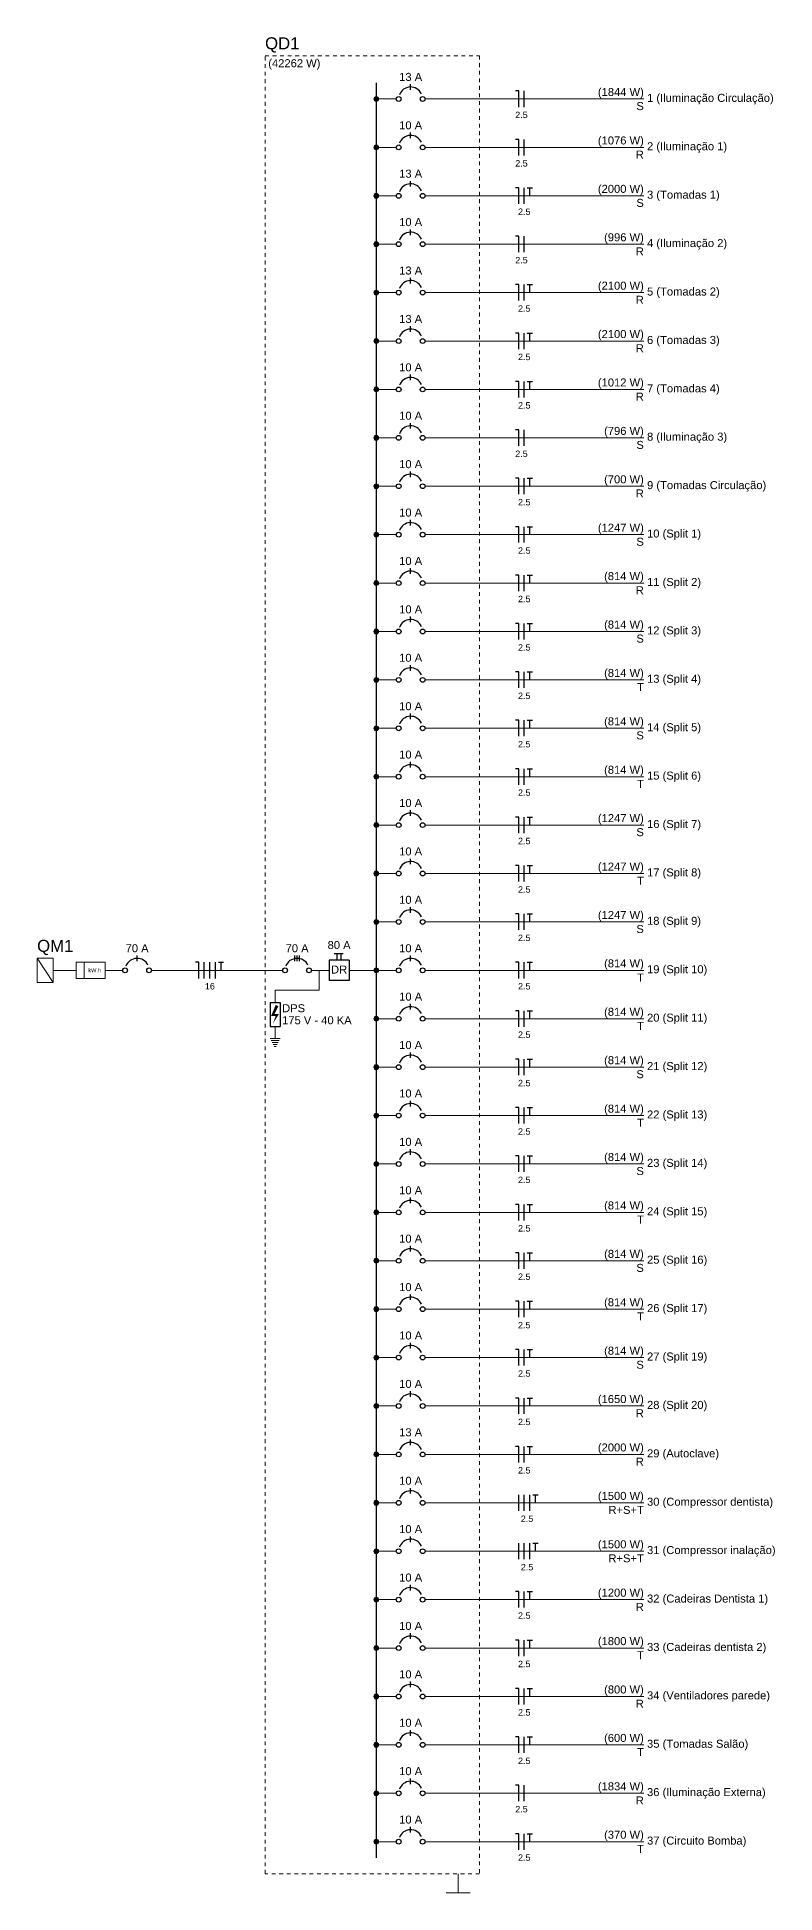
# Model space of a CAD drawing. Header units: millimetres. Extents: x -130 to 1399, y -90 to 1288.
# Drawn here: x 1306.9 to 1326.43, y 1239.24 to 1288.36 of the extents above; entities that cross this region are included whole.
import ezdxf

# ---------------------------------------------------------------- set-up
doc = ezdxf.new("R2010")
doc.units = ezdxf.units.MM
doc.header["$LTSCALE"] = 0.01
doc.linetypes.add('DOT2', pattern=[3.175, 0, -3.175])
for name, color, linetype, lineweight in [('DI-Barramento', 6, 'Continuous', 30), ('DI-Disjuntor', 1, 'Continuous', 30), ('DI-Fios', 3, 'Continuous', 30), ('DI-Linhas do diagrama', 9, 'Continuous', 20), ('DI-Pontilhado', 7, 'Continuous', 20), ('DI-Textos do diagrama', 7, 'Continuous', 20), ('DI-Título do diagrama', 3, 'Continuous', 30)]:
    doc.layers.add(name, color=color, linetype=linetype, lineweight=lineweight)
doc.styles.add('ARIAL', font='arial.ttf')

msp = doc.modelspace()

# ---------------------------------------------------------------- hatches: boundary and pattern name
at = {"layer": 'DI-Textos do diagrama', "linetype": 'Continuous'}
msp.add_hatch(color=256, dxfattribs=at).paths.add_polyline_path([(1313.213, 1262.745), (1313.287, 1262.713), (1313.181, 1262.504), (1313.298, 1262.504), (1313.139, 1262.249), (1313.213, 1262.453), (1313.091, 1262.453), (1313.213, 1262.745)])

# ---------------------------------------------------------------- linework, layer by layer
at = {"layer": 'DI-Barramento', "linetype": 'Continuous'}
msp.add_line((1315.876, 1287.151), (1315.876, 1240.173), dxfattribs=at)
at = {"layer": 'DI-Disjuntor', "linetype": 'Continuous'}
for p, q in [((1316.787, 1286.971), (1316.787, 1287.119)), ((1316.787, 1285.689), (1316.787, 1285.838)), ((1316.787, 1284.408), (1316.787, 1284.556)), ((1316.787, 1283.126), (1316.787, 1283.275)), ((1316.787, 1281.845), (1316.787, 1281.993)), ((1316.787, 1280.564), (1316.787, 1280.712)), ((1316.787, 1279.282), (1316.787, 1279.431)), ((1316.787, 1278.001), (1316.787, 1278.149)), ((1316.787, 1276.72), (1316.787, 1276.868)), ((1316.787, 1275.438), (1316.787, 1275.586)), ((1316.787, 1274.157), (1316.787, 1274.305)), ((1316.787, 1272.875), (1316.787, 1273.024)), ((1316.787, 1271.594), (1316.787, 1271.742)), ((1316.787, 1270.313), (1316.787, 1270.461)), ((1316.787, 1269.031), (1316.787, 1269.179)), ((1316.787, 1267.75), (1316.787, 1267.898)), ((1316.787, 1266.468), (1316.787, 1266.617)), ((1316.787, 1265.187), (1316.787, 1265.335)), ((1309.544, 1263.906), (1309.544, 1264.054)), ((1313.716, 1263.906), (1313.716, 1264.054)), ((1313.78, 1263.906), (1313.78, 1264.054)), ((1313.843, 1263.906), (1313.843, 1264.054)), ((1314.759, 1264.112), (1314.998, 1264.112)), ((1314.839, 1263.927), (1314.839, 1264.112)), ((1314.945, 1263.927), (1314.945, 1264.112)), ((1316.787, 1263.906), (1316.787, 1264.054)), ((1314.627, 1263.927), (1314.627, 1263.397)), ((1315.156, 1263.927), (1314.627, 1263.927)), ((1315.156, 1263.927), (1315.156, 1263.397)), ((1315.156, 1263.397), (1314.627, 1263.397)), ((1313.065, 1262.815), (1313.33, 1262.815)), ((1313.065, 1262.815), (1313.065, 1262.179)), ((1313.33, 1262.815), (1313.33, 1262.179)), ((1316.787, 1262.624), (1316.787, 1262.772)), ((1313.065, 1262.179), (1313.33, 1262.179)), ((1316.787, 1261.343), (1316.787, 1261.491)), ((1316.787, 1260.061), (1316.787, 1260.21)), ((1316.787, 1258.78), (1316.787, 1258.928)), ((1316.787, 1257.499), (1316.787, 1257.647)), ((1316.787, 1256.217), (1316.787, 1256.366)), ((1316.787, 1254.936), (1316.787, 1255.084)), ((1316.787, 1253.655), (1316.787, 1253.803)), ((1316.787, 1252.373), (1316.787, 1252.521)), ((1316.787, 1251.092), (1316.787, 1251.24)), ((1316.787, 1249.81), (1316.787, 1249.959)), ((1316.787, 1248.529), (1316.787, 1248.677)), ((1316.787, 1247.248), (1316.787, 1247.396)), ((1316.787, 1245.966), (1316.787, 1246.114)), ((1316.787, 1244.685), (1316.787, 1244.833)), ((1316.787, 1243.403), (1316.787, 1243.552)), ((1316.787, 1242.122), (1316.787, 1242.27)), ((1316.787, 1240.841), (1316.787, 1240.989))]:
    msp.add_line(p, q, dxfattribs=at)
for centre in [(1316.47, 1286.727), (1317.105, 1286.727), (1316.47, 1285.446), (1317.105, 1285.446), (1316.47, 1284.164), (1317.105, 1284.164), (1316.47, 1282.883), (1317.105, 1282.883), (1316.47, 1281.602), (1317.105, 1281.602), (1316.47, 1280.32), (1317.105, 1280.32), (1316.47, 1279.039), (1317.105, 1279.039), (1316.47, 1277.757), (1317.105, 1277.757), (1316.47, 1276.476), (1317.105, 1276.476), (1316.47, 1275.195), (1317.105, 1275.195), (1316.47, 1273.913), (1317.105, 1273.913), (1316.47, 1272.632), (1317.105, 1272.632), (1316.47, 1271.35), (1317.105, 1271.35), (1316.47, 1270.069), (1317.105, 1270.069), (1316.47, 1268.788), (1317.105, 1268.788), (1316.47, 1267.506), (1317.105, 1267.506), (1316.47, 1266.225), (1317.105, 1266.225), (1316.47, 1264.943), (1317.105, 1264.943), (1309.226, 1263.662), (1309.861, 1263.662), (1313.462, 1263.662), (1314.097, 1263.662), (1316.47, 1263.662), (1317.105, 1263.662), (1316.47, 1262.381), (1317.105, 1262.381), (1316.47, 1261.099), (1317.105, 1261.099), (1316.47, 1259.818), (1317.105, 1259.818), (1316.47, 1258.536), (1317.105, 1258.536), (1316.47, 1257.255), (1317.105, 1257.255), (1316.47, 1255.974), (1317.105, 1255.974), (1316.47, 1254.692), (1317.105, 1254.692), (1316.47, 1253.411), (1317.105, 1253.411), (1316.47, 1252.13), (1317.105, 1252.13), (1316.47, 1250.848), (1317.105, 1250.848), (1316.47, 1249.567), (1317.105, 1249.567), (1316.47, 1248.285), (1317.105, 1248.285), (1316.47, 1247.004), (1317.105, 1247.004), (1316.47, 1245.723), (1317.105, 1245.723), (1316.47, 1244.441), (1317.105, 1244.441), (1316.47, 1243.16), (1317.105, 1243.16), (1316.47, 1241.878), (1317.105, 1241.878), (1316.47, 1240.597), (1317.105, 1240.597)]:
    msp.add_circle(centre, 0.0635, dxfattribs=at)
for centre in [(1316.787, 1286.727), (1316.787, 1285.446), (1316.787, 1284.164), (1316.787, 1282.883), (1316.787, 1281.602), (1316.787, 1280.32), (1316.787, 1279.039), (1316.787, 1277.757), (1316.787, 1276.476), (1316.787, 1275.195), (1316.787, 1273.913), (1316.787, 1272.632), (1316.787, 1271.35), (1316.787, 1270.069), (1316.787, 1268.788), (1316.787, 1267.506), (1316.787, 1266.225), (1316.787, 1264.943), (1309.544, 1263.662), (1313.78, 1263.662), (1316.787, 1263.662), (1316.787, 1262.381), (1316.787, 1261.099), (1316.787, 1259.818), (1316.787, 1258.536), (1316.787, 1257.255), (1316.787, 1255.974), (1316.787, 1254.692), (1316.787, 1253.411), (1316.787, 1252.13), (1316.787, 1250.848), (1316.787, 1249.567), (1316.787, 1248.285), (1316.787, 1247.004), (1316.787, 1245.723), (1316.787, 1244.441), (1316.787, 1243.16), (1316.787, 1241.878), (1316.787, 1240.597)]:
    msp.add_arc(centre, 0.318, 25, 160, dxfattribs=at)
at = {"layer": 'DI-Fios', "linetype": 'Continuous'}
for p, q in [((1319.647, 1286.939), (1319.562, 1286.939)), ((1319.647, 1286.515), (1319.647, 1286.939)), ((1319.795, 1286.515), (1319.795, 1286.939)), ((1319.647, 1285.657), (1319.562, 1285.657)), ((1319.647, 1285.234), (1319.647, 1285.657)), ((1319.795, 1285.234), (1319.795, 1285.657)), ((1319.647, 1284.376), (1319.562, 1284.376)), ((1319.647, 1283.953), (1319.647, 1284.376)), ((1319.795, 1283.953), (1319.795, 1284.376)), ((1319.875, 1284.376), (1320.011, 1284.376)), ((1319.943, 1284.164), (1319.943, 1284.376)), ((1319.647, 1283.095), (1319.562, 1283.095)), ((1319.647, 1282.671), (1319.647, 1283.095)), ((1319.795, 1282.671), (1319.795, 1283.095)), ((1319.647, 1281.813), (1319.562, 1281.813)), ((1319.647, 1281.39), (1319.647, 1281.813)), ((1319.795, 1281.39), (1319.795, 1281.813)), ((1319.875, 1281.813), (1320.011, 1281.813)), ((1319.943, 1281.602), (1319.943, 1281.813)), ((1319.647, 1280.532), (1319.562, 1280.532)), ((1319.647, 1280.108), (1319.647, 1280.532)), ((1319.795, 1280.108), (1319.795, 1280.532)), ((1319.875, 1280.532), (1320.011, 1280.532)), ((1319.943, 1280.32), (1319.943, 1280.532)), ((1319.647, 1279.251), (1319.562, 1279.251)), ((1319.647, 1278.827), (1319.647, 1279.251)), ((1319.795, 1278.827), (1319.795, 1279.251)), ((1319.875, 1279.251), (1320.011, 1279.251)), ((1319.943, 1279.039), (1319.943, 1279.251)), ((1319.647, 1277.969), (1319.562, 1277.969)), ((1319.647, 1277.546), (1319.647, 1277.969)), ((1319.795, 1277.546), (1319.795, 1277.969)), ((1319.647, 1276.688), (1319.562, 1276.688)), ((1319.647, 1276.264), (1319.647, 1276.688)), ((1319.795, 1276.264), (1319.795, 1276.688)), ((1319.875, 1276.688), (1320.011, 1276.688)), ((1319.943, 1276.476), (1319.943, 1276.688)), ((1319.647, 1275.406), (1319.562, 1275.406)), ((1319.647, 1274.983), (1319.647, 1275.406)), ((1319.795, 1274.983), (1319.795, 1275.406)), ((1319.875, 1275.406), (1320.011, 1275.406)), ((1319.943, 1275.195), (1319.943, 1275.406)), ((1319.647, 1274.125), (1319.562, 1274.125)), ((1319.647, 1273.701), (1319.647, 1274.125)), ((1319.795, 1273.701), (1319.795, 1274.125)), ((1319.875, 1274.125), (1320.011, 1274.125)), ((1319.943, 1273.913), (1319.943, 1274.125)), ((1319.647, 1272.844), (1319.562, 1272.844)), ((1319.647, 1272.42), (1319.647, 1272.844)), ((1319.795, 1272.42), (1319.795, 1272.844)), ((1319.875, 1272.844), (1320.011, 1272.844)), ((1319.943, 1272.632), (1319.943, 1272.844)), ((1319.647, 1271.562), (1319.562, 1271.562)), ((1319.647, 1271.139), (1319.647, 1271.562)), ((1319.795, 1271.139), (1319.795, 1271.562)), ((1319.875, 1271.562), (1320.011, 1271.562)), ((1319.943, 1271.35), (1319.943, 1271.562)), ((1319.647, 1270.281), (1319.562, 1270.281)), ((1319.647, 1269.857), (1319.647, 1270.281)), ((1319.795, 1269.857), (1319.795, 1270.281)), ((1319.875, 1270.281), (1320.011, 1270.281)), ((1319.943, 1270.069), (1319.943, 1270.281)), ((1319.647, 1268.999), (1319.562, 1268.999)), ((1319.647, 1268.576), (1319.647, 1268.999)), ((1319.795, 1268.576), (1319.795, 1268.999)), ((1319.875, 1268.999), (1320.011, 1268.999)), ((1319.943, 1268.788), (1319.943, 1268.999)), ((1319.647, 1267.718), (1319.562, 1267.718)), ((1319.647, 1267.294), (1319.647, 1267.718)), ((1319.795, 1267.294), (1319.795, 1267.718)), ((1319.875, 1267.718), (1320.011, 1267.718)), ((1319.943, 1267.506), (1319.943, 1267.718)), ((1319.647, 1266.437), (1319.562, 1266.437)), ((1319.647, 1266.013), (1319.647, 1266.437)), ((1319.795, 1266.013), (1319.795, 1266.437)), ((1319.875, 1266.437), (1320.011, 1266.437)), ((1319.943, 1266.225), (1319.943, 1266.437)), ((1319.647, 1265.155), (1319.562, 1265.155)), ((1319.647, 1264.732), (1319.647, 1265.155)), ((1319.795, 1264.732), (1319.795, 1265.155)), ((1319.875, 1265.155), (1320.011, 1265.155)), ((1319.943, 1264.943), (1319.943, 1265.155)), ((1311.175, 1263.874), (1311.09, 1263.874)), ((1311.175, 1263.45), (1311.175, 1263.874)), ((1311.323, 1263.45), (1311.323, 1263.874)), ((1311.471, 1263.45), (1311.471, 1263.874)), ((1311.619, 1263.45), (1311.619, 1263.874)), ((1311.7, 1263.874), (1311.835, 1263.874)), ((1311.768, 1263.662), (1311.768, 1263.874)), ((1319.647, 1263.874), (1319.562, 1263.874)), ((1319.647, 1263.45), (1319.647, 1263.874)), ((1319.795, 1263.45), (1319.795, 1263.874)), ((1319.875, 1263.874), (1320.011, 1263.874)), ((1319.943, 1263.662), (1319.943, 1263.874)), ((1319.647, 1262.592), (1319.562, 1262.592)), ((1319.647, 1262.169), (1319.647, 1262.592)), ((1319.795, 1262.169), (1319.795, 1262.592)), ((1319.875, 1262.592), (1320.011, 1262.592)), ((1319.943, 1262.381), (1319.943, 1262.592)), ((1319.647, 1261.311), (1319.562, 1261.311)), ((1319.647, 1260.887), (1319.647, 1261.311)), ((1319.795, 1260.887), (1319.795, 1261.311)), ((1319.875, 1261.311), (1320.011, 1261.311)), ((1319.943, 1261.099), (1319.943, 1261.311)), ((1319.647, 1260.03), (1319.562, 1260.03)), ((1319.647, 1259.606), (1319.647, 1260.03)), ((1319.795, 1259.606), (1319.795, 1260.03)), ((1319.875, 1260.03), (1320.011, 1260.03)), ((1319.943, 1259.818), (1319.943, 1260.03)), ((1319.647, 1258.748), (1319.562, 1258.748)), ((1319.647, 1258.325), (1319.647, 1258.748)), ((1319.795, 1258.325), (1319.795, 1258.748)), ((1319.875, 1258.748), (1320.011, 1258.748)), ((1319.943, 1258.536), (1319.943, 1258.748)), ((1319.647, 1257.467), (1319.562, 1257.467)), ((1319.647, 1257.043), (1319.647, 1257.467)), ((1319.795, 1257.043), (1319.795, 1257.467)), ((1319.875, 1257.467), (1320.011, 1257.467)), ((1319.943, 1257.255), (1319.943, 1257.467)), ((1319.647, 1256.186), (1319.562, 1256.186)), ((1319.647, 1255.762), (1319.647, 1256.186)), ((1319.795, 1255.762), (1319.795, 1256.186)), ((1319.875, 1256.186), (1320.011, 1256.186)), ((1319.943, 1255.974), (1319.943, 1256.186)), ((1319.647, 1254.904), (1319.562, 1254.904)), ((1319.647, 1254.481), (1319.647, 1254.904)), ((1319.795, 1254.481), (1319.795, 1254.904)), ((1319.875, 1254.904), (1320.011, 1254.904)), ((1319.943, 1254.692), (1319.943, 1254.904)), ((1319.647, 1253.623), (1319.562, 1253.623)), ((1319.647, 1253.199), (1319.647, 1253.623)), ((1319.795, 1253.199), (1319.795, 1253.623)), ((1319.875, 1253.623), (1320.011, 1253.623)), ((1319.943, 1253.411), (1319.943, 1253.623)), ((1319.647, 1252.341), (1319.562, 1252.341)), ((1319.647, 1251.918), (1319.647, 1252.341)), ((1319.795, 1251.918), (1319.795, 1252.341)), ((1319.875, 1252.341), (1320.011, 1252.341)), ((1319.943, 1252.13), (1319.943, 1252.341)), ((1319.647, 1251.06), (1319.562, 1251.06)), ((1319.647, 1250.636), (1319.647, 1251.06)), ((1319.795, 1250.636), (1319.795, 1251.06)), ((1319.875, 1251.06), (1320.011, 1251.06)), ((1319.943, 1250.848), (1319.943, 1251.06)), ((1319.647, 1249.355), (1319.647, 1249.779)), ((1319.795, 1249.355), (1319.795, 1249.779)), ((1319.943, 1249.355), (1319.943, 1249.779)), ((1320.024, 1249.779), (1320.159, 1249.779)), ((1320.091, 1249.567), (1320.091, 1249.779)), ((1319.647, 1248.074), (1319.647, 1248.497)), ((1319.795, 1248.074), (1319.795, 1248.497)), ((1319.943, 1248.074), (1319.943, 1248.497)), ((1320.024, 1248.497), (1320.159, 1248.497)), ((1320.091, 1248.285), (1320.091, 1248.497)), ((1319.647, 1247.216), (1319.562, 1247.216)), ((1319.647, 1246.792), (1319.647, 1247.216)), ((1319.795, 1246.792), (1319.795, 1247.216)), ((1319.875, 1247.216), (1320.011, 1247.216)), ((1319.943, 1247.004), (1319.943, 1247.216)), ((1319.647, 1245.934), (1319.562, 1245.934)), ((1319.647, 1245.511), (1319.647, 1245.934)), ((1319.795, 1245.511), (1319.795, 1245.934)), ((1319.875, 1245.934), (1320.011, 1245.934)), ((1319.943, 1245.723), (1319.943, 1245.934)), ((1319.647, 1244.653), (1319.562, 1244.653)), ((1319.647, 1244.229), (1319.647, 1244.653)), ((1319.795, 1244.229), (1319.795, 1244.653)), ((1319.875, 1244.653), (1320.011, 1244.653)), ((1319.943, 1244.441), (1319.943, 1244.653)), ((1319.647, 1243.372), (1319.562, 1243.372)), ((1319.647, 1242.948), (1319.647, 1243.372)), ((1319.795, 1242.948), (1319.795, 1243.372)), ((1319.875, 1243.372), (1320.011, 1243.372)), ((1319.943, 1243.16), (1319.943, 1243.372)), ((1319.647, 1242.09), (1319.562, 1242.09)), ((1319.647, 1241.667), (1319.647, 1242.09)), ((1319.795, 1241.667), (1319.795, 1242.09)), ((1319.647, 1240.809), (1319.562, 1240.809)), ((1319.647, 1240.385), (1319.647, 1240.809)), ((1319.795, 1240.385), (1319.795, 1240.809)), ((1319.875, 1240.809), (1320.011, 1240.809)), ((1319.943, 1240.597), (1319.943, 1240.809))]:
    msp.add_line(p, q, dxfattribs=at)
at = {"layer": 'DI-Linhas do diagrama', "linetype": 'Continuous'}
for p, q in [((1315.94, 1286.727), (1316.406, 1286.727)), ((1317.168, 1286.727), (1322.961, 1286.727)), ((1315.94, 1285.446), (1316.406, 1285.446)), ((1317.168, 1285.446), (1322.961, 1285.446)), ((1315.94, 1284.164), (1316.406, 1284.164)), ((1317.168, 1284.164), (1322.961, 1284.164)), ((1315.94, 1282.883), (1316.406, 1282.883)), ((1317.168, 1282.883), (1322.961, 1282.883)), ((1315.94, 1281.602), (1316.406, 1281.602)), ((1317.168, 1281.602), (1322.961, 1281.602)), ((1315.94, 1280.32), (1316.406, 1280.32)), ((1317.168, 1280.32), (1322.961, 1280.32)), ((1315.94, 1279.039), (1316.406, 1279.039)), ((1317.168, 1279.039), (1322.961, 1279.039)), ((1315.94, 1277.757), (1316.406, 1277.757)), ((1317.168, 1277.757), (1322.961, 1277.757)), ((1315.94, 1276.476), (1316.406, 1276.476)), ((1317.168, 1276.476), (1322.961, 1276.476)), ((1315.94, 1275.195), (1316.406, 1275.195)), ((1317.168, 1275.195), (1322.961, 1275.195)), ((1315.94, 1273.913), (1316.406, 1273.913)), ((1317.168, 1273.913), (1322.961, 1273.913)), ((1315.94, 1272.632), (1316.406, 1272.632)), ((1317.168, 1272.632), (1322.961, 1272.632)), ((1315.94, 1271.35), (1316.406, 1271.35)), ((1317.168, 1271.35), (1322.961, 1271.35)), ((1315.94, 1270.069), (1316.406, 1270.069)), ((1317.168, 1270.069), (1322.961, 1270.069)), ((1315.94, 1268.788), (1316.406, 1268.788)), ((1317.168, 1268.788), (1322.961, 1268.788)), ((1315.94, 1267.506), (1316.406, 1267.506)), ((1317.168, 1267.506), (1322.961, 1267.506)), ((1315.94, 1266.225), (1316.406, 1266.225)), ((1317.168, 1266.225), (1322.961, 1266.225)), ((1315.94, 1264.943), (1316.406, 1264.943)), ((1317.168, 1264.943), (1322.961, 1264.943)), ((1307.32, 1263.98), (1306.896, 1263.98)), ((1306.896, 1263.98), (1306.896, 1263.344)), ((1307.32, 1263.344), (1306.896, 1263.98)), ((1307.32, 1263.344), (1307.32, 1263.98)), ((1307.32, 1263.662), (1307.934, 1263.662)), ((1308.146, 1263.45), (1308.146, 1263.874)), ((1308.696, 1263.662), (1309.162, 1263.662)), ((1309.925, 1263.662), (1313.398, 1263.662)), ((1314.161, 1263.662), (1314.627, 1263.662)), ((1314.362, 1263.662), (1314.362, 1263.133)), ((1315.156, 1263.662), (1315.876, 1263.662)), ((1315.94, 1263.662), (1316.406, 1263.662)), ((1317.168, 1263.662), (1322.961, 1263.662)), ((1306.896, 1263.344), (1307.32, 1263.344)), ((1314.362, 1263.133), (1313.197, 1263.133)), ((1313.197, 1263.133), (1313.197, 1262.815)), ((1313.197, 1262.179), (1313.197, 1261.862)), ((1315.94, 1262.381), (1316.406, 1262.381)), ((1317.168, 1262.381), (1322.961, 1262.381)), ((1313.065, 1261.862), (1313.33, 1261.862)), ((1313.091, 1261.809), (1313.303, 1261.809)), ((1313.118, 1261.756), (1313.277, 1261.756)), ((1313.144, 1261.703), (1313.25, 1261.703)), ((1313.171, 1261.65), (1313.224, 1261.65)), ((1315.94, 1261.099), (1316.406, 1261.099)), ((1317.168, 1261.099), (1322.961, 1261.099)), ((1315.94, 1259.818), (1316.406, 1259.818)), ((1317.168, 1259.818), (1322.961, 1259.818)), ((1315.94, 1258.536), (1316.406, 1258.536)), ((1317.168, 1258.536), (1322.961, 1258.536)), ((1315.94, 1257.255), (1316.406, 1257.255)), ((1317.168, 1257.255), (1322.961, 1257.255)), ((1315.94, 1255.974), (1316.406, 1255.974)), ((1317.168, 1255.974), (1322.961, 1255.974)), ((1315.94, 1254.692), (1316.406, 1254.692)), ((1317.168, 1254.692), (1322.961, 1254.692)), ((1315.94, 1253.411), (1316.406, 1253.411)), ((1317.168, 1253.411), (1322.961, 1253.411)), ((1315.94, 1252.13), (1316.406, 1252.13)), ((1317.168, 1252.13), (1322.961, 1252.13)), ((1315.94, 1250.848), (1316.406, 1250.848)), ((1317.168, 1250.848), (1322.961, 1250.848)), ((1315.94, 1249.567), (1316.406, 1249.567)), ((1317.168, 1249.567), (1322.961, 1249.567)), ((1315.94, 1248.285), (1316.406, 1248.285)), ((1317.168, 1248.285), (1322.961, 1248.285)), ((1315.94, 1247.004), (1316.406, 1247.004)), ((1317.168, 1247.004), (1322.961, 1247.004)), ((1315.94, 1245.723), (1316.406, 1245.723)), ((1317.168, 1245.723), (1322.961, 1245.723)), ((1315.94, 1244.441), (1316.406, 1244.441)), ((1317.168, 1244.441), (1322.961, 1244.441)), ((1315.94, 1243.16), (1316.406, 1243.16)), ((1317.168, 1243.16), (1322.961, 1243.16)), ((1315.94, 1241.878), (1316.406, 1241.878)), ((1317.168, 1241.878), (1322.961, 1241.878)), ((1315.94, 1240.597), (1316.406, 1240.597)), ((1317.168, 1240.597), (1322.961, 1240.597))]:
    msp.add_line(p, q, dxfattribs=at)
at = {"layer": 'DI-Linhas do diagrama', "linetype": 'Continuous', "const_width": 0.0635}
for points in [[(1315.908, 1286.727, 1), (1315.844, 1286.727, 1)], [(1315.908, 1285.446, 1), (1315.844, 1285.446, 1)], [(1315.908, 1284.164, 1), (1315.844, 1284.164, 1)], [(1315.908, 1282.883, 1), (1315.844, 1282.883, 1)], [(1315.908, 1281.602, 1), (1315.844, 1281.602, 1)], [(1315.908, 1280.32, 1), (1315.844, 1280.32, 1)], [(1315.908, 1279.039, 1), (1315.844, 1279.039, 1)], [(1315.908, 1277.757, 1), (1315.844, 1277.757, 1)], [(1315.908, 1276.476, 1), (1315.844, 1276.476, 1)], [(1315.908, 1275.195, 1), (1315.844, 1275.195, 1)], [(1315.908, 1273.913, 1), (1315.844, 1273.913, 1)], [(1315.908, 1272.632, 1), (1315.844, 1272.632, 1)], [(1315.908, 1271.35, 1), (1315.844, 1271.35, 1)], [(1315.908, 1270.069, 1), (1315.844, 1270.069, 1)], [(1315.908, 1268.788, 1), (1315.844, 1268.788, 1)], [(1315.908, 1267.506, 1), (1315.844, 1267.506, 1)], [(1315.908, 1266.225, 1), (1315.844, 1266.225, 1)], [(1315.908, 1264.943, 1), (1315.844, 1264.943, 1)], [(1315.908, 1263.662, 1), (1315.844, 1263.662, 1)], [(1315.908, 1262.381, 1), (1315.844, 1262.381, 1)], [(1315.908, 1261.099, 1), (1315.844, 1261.099, 1)], [(1315.908, 1259.818, 1), (1315.844, 1259.818, 1)], [(1315.908, 1258.536, 1), (1315.844, 1258.536, 1)], [(1315.908, 1257.255, 1), (1315.844, 1257.255, 1)], [(1315.908, 1255.974, 1), (1315.844, 1255.974, 1)], [(1315.908, 1254.692, 1), (1315.844, 1254.692, 1)], [(1315.908, 1253.411, 1), (1315.844, 1253.411, 1)], [(1315.908, 1252.13, 1), (1315.844, 1252.13, 1)], [(1315.908, 1250.848, 1), (1315.844, 1250.848, 1)], [(1315.908, 1249.567, 1), (1315.844, 1249.567, 1)], [(1315.908, 1248.285, 1), (1315.844, 1248.285, 1)], [(1315.908, 1247.004, 1), (1315.844, 1247.004, 1)], [(1315.908, 1245.723, 1), (1315.844, 1245.723, 1)], [(1315.908, 1244.441, 1), (1315.844, 1244.441, 1)], [(1315.908, 1243.16, 1), (1315.844, 1243.16, 1)], [(1315.908, 1241.878, 1), (1315.844, 1241.878, 1)], [(1315.908, 1240.597, 1), (1315.844, 1240.597, 1)]]:
    msp.add_lwpolyline(points, format="xyb", close=True, dxfattribs=at)
at = {"layer": 'DI-Linhas do diagrama', "linetype": 'Continuous'}
msp.add_lwpolyline([(1307.934, 1263.45), (1307.934, 1263.874), (1308.696, 1263.874), (1308.696, 1263.45), (1307.934, 1263.45)], close=True, dxfattribs=at)
for centre in [(1315.876, 1286.727), (1315.876, 1285.446), (1315.876, 1284.164), (1315.876, 1282.883), (1315.876, 1281.602), (1315.876, 1280.32), (1315.876, 1279.039), (1315.876, 1277.757), (1315.876, 1276.476), (1315.876, 1275.195), (1315.876, 1273.913), (1315.876, 1272.632), (1315.876, 1271.35), (1315.876, 1270.069), (1315.876, 1268.788), (1315.876, 1267.506), (1315.876, 1266.225), (1315.876, 1264.943), (1315.876, 1263.662), (1315.876, 1262.381), (1315.876, 1261.099), (1315.876, 1259.818), (1315.876, 1258.536), (1315.876, 1257.255), (1315.876, 1255.974), (1315.876, 1254.692), (1315.876, 1253.411), (1315.876, 1252.13), (1315.876, 1250.848), (1315.876, 1249.567), (1315.876, 1248.285), (1315.876, 1247.004), (1315.876, 1245.723), (1315.876, 1244.441), (1315.876, 1243.16), (1315.876, 1241.878), (1315.876, 1240.597)]:
    msp.add_circle(centre, 0.0635, dxfattribs=at)
at = {"layer": 'DI-Pontilhado', "linetype": 'DOT2', "ltscale": 0.05}
msp.add_lwpolyline([(1312.932, 1239.75), (1312.932, 1287.871), (1318.609, 1287.871), (1318.609, 1239.75), (1312.932, 1239.75)], close=True, dxfattribs=at)
at = {"layer": 'DI-Textos do diagrama', "linetype": 'Continuous'}
for p, q in [((1318.041, 1239.75), (1318.041, 1239.242)), ((1317.723, 1239.242), (1318.359, 1239.242))]:
    msp.add_line(p, q, dxfattribs=at)

# ---------------------------------------------------------------- texts
at = {"layer": 'DI-Disjuntor', "insert": (1314.892, 1263.577), "char_height": 0.2118, "width": 0.50832, "attachment_point": 8, "line_spacing_factor": 0.798, "style": 'ARIAL'}
msp.add_mtext('DR', dxfattribs=at)
at = {"layer": 'DI-Linhas do diagrama', "char_height": 0.2118, "attachment_point": 7, "line_spacing_factor": 0.798, "style": 'ARIAL'}
for s, insert, width in [('DPS', (1313.383, 1262.55), 0.76248), ('175 V - 40 KA', (1313.383, 1262.232), 3.30408)]:
    msp.add_mtext(s, dxfattribs=dict(at, insert=insert, width=width))
at = {"layer": 'DI-Textos do diagrama', "line_spacing_factor": 0.798, "style": 'ARIAL'}
for s, insert, char_height, width, attachment_point in [('(42262 W)', (1313.017, 1287.504), 0.2118, 2.28744, 7), ('13 A', (1316.787, 1287.203), 0.2118, 1.01664, 8), ('(1844 W)', (1322.961, 1286.742), 0.2118, 2.03328, 9), ('S', (1322.961, 1286.43), 0.212, 0.25416, 9), ('1 (Iluminação Circulação)', (1323.046, 1286.586), 0.2118, 6.354, 7), ('10 A', (1316.787, 1285.922), 0.2118, 1.01664, 8), ('2.5', (1319.721, 1286.218), 0.1694, 0.60998, 8), ('(1076 W)', (1322.961, 1285.46), 0.2118, 2.03328, 9), ('2 (Iluminação 1)', (1323.046, 1285.305), 0.2118, 4.06656, 7), ('2.5', (1319.721, 1284.937), 0.1694, 0.60998, 8), ('R', (1322.961, 1285.149), 0.212, 0.25416, 9), ('13 A', (1316.787, 1284.641), 0.2118, 1.01664, 8), ('(2000 W)', (1322.961, 1284.179), 0.2118, 2.03328, 9), ('S', (1322.961, 1283.868), 0.212, 0.25416, 9), ('3 (Tomadas 1)', (1323.046, 1284.024), 0.2118, 3.30408, 7), ('2.5', (1319.795, 1283.656), 0.1694, 0.60998, 8), ('10 A', (1316.787, 1283.359), 0.2118, 1.01664, 8), ('(996 W)', (1322.961, 1282.897), 0.2118, 1.77912, 9), ('R', (1322.961, 1282.586), 0.212, 0.25416, 9), ('4 (Iluminação 2)', (1323.046, 1282.742), 0.2118, 4.06656, 7), ('13 A', (1316.787, 1282.078), 0.2118, 1.01664, 8), ('2.5', (1319.721, 1282.374), 0.1694, 0.60998, 8), ('(2100 W)', (1322.961, 1281.616), 0.2118, 2.03328, 9), ('5 (Tomadas 2)', (1323.046, 1281.461), 0.2118, 3.30408, 7), ('2.5', (1319.795, 1281.093), 0.1694, 0.60998, 8), ('R', (1322.961, 1281.305), 0.212, 0.25416, 9), ('13 A', (1316.787, 1280.796), 0.2118, 1.01664, 8), ('(2100 W)', (1322.961, 1280.335), 0.2118, 2.03328, 9), ('R', (1322.961, 1280.023), 0.212, 0.25416, 9), ('6 (Tomadas 3)', (1323.046, 1280.179), 0.2118, 3.30408, 7), ('10 A', (1316.787, 1279.515), 0.2118, 1.01664, 8), ('2.5', (1319.795, 1279.812), 0.1694, 0.60998, 8), ('(1012 W)', (1322.961, 1279.053), 0.2118, 2.03328, 9), ('7 (Tomadas 4)', (1323.046, 1278.898), 0.2118, 3.30408, 7), ('2.5', (1319.795, 1278.53), 0.1694, 0.60998, 8), ('R', (1322.961, 1278.742), 0.212, 0.25416, 9), ('10 A', (1316.787, 1278.234), 0.2118, 1.01664, 8), ('(796 W)', (1322.961, 1277.772), 0.2118, 1.77912, 9), ('8 (Iluminação 3)', (1323.046, 1277.617), 0.2118, 4.06656, 7), ('2.5', (1319.721, 1277.249), 0.1694, 0.60998, 8), ('S', (1322.961, 1277.461), 0.212, 0.25416, 9), ('10 A', (1316.787, 1276.952), 0.2118, 1.01664, 8), ('(700 W)', (1322.961, 1276.49), 0.2118, 1.77912, 9), ('R', (1322.961, 1276.179), 0.212, 0.25416, 9), ('9 (Tomadas Circulação)', (1323.046, 1276.335), 0.2118, 5.59152, 7), ('10 A', (1316.787, 1275.671), 0.2118, 1.01664, 8), ('2.5', (1319.795, 1275.967), 0.1694, 0.60998, 8), ('(1247 W)', (1322.961, 1275.209), 0.2118, 2.03328, 9), ('10 (Split 1)', (1323.046, 1275.054), 0.2118, 3.04992, 7), ('2.5', (1319.795, 1274.686), 0.1694, 0.60998, 8), ('S', (1322.961, 1274.898), 0.212, 0.25416, 9), ('10 A', (1316.787, 1274.39), 0.2118, 1.01664, 8), ('(814 W)', (1322.961, 1273.928), 0.2118, 1.77912, 9), ('R', (1322.961, 1273.616), 0.212, 0.25416, 9), ('11 (Split 2)', (1323.046, 1273.772), 0.2118, 3.04992, 7), ('10 A', (1316.787, 1273.108), 0.2118, 1.01664, 8), ('2.5', (1319.795, 1273.405), 0.1694, 0.60998, 8), ('(814 W)', (1322.961, 1272.646), 0.2118, 1.77912, 9), ('2.5', (1319.795, 1272.123), 0.1694, 0.60998, 8), ('S', (1322.961, 1272.335), 0.212, 0.25416, 9), ('12 (Split 3)', (1323.046, 1272.491), 0.2118, 3.04992, 7), ('10 A', (1316.787, 1271.827), 0.2118, 1.01664, 8), ('(814 W)', (1322.961, 1271.365), 0.2118, 1.77912, 9), ('13 (Split 4)', (1323.046, 1271.21), 0.2118, 3.04992, 7), ('2.5', (1319.795, 1270.842), 0.1694, 0.60998, 8), ('T', (1322.961, 1271.054), 0.212, 0.25416, 9), ('10 A', (1316.787, 1270.545), 0.2118, 1.01664, 8), ('(814 W)', (1322.961, 1270.084), 0.2118, 1.77912, 9), ('S', (1322.961, 1269.772), 0.212, 0.25416, 9), ('14 (Split 5)', (1323.046, 1269.928), 0.2118, 3.04992, 7), ('10 A', (1316.787, 1269.264), 0.2118, 1.01664, 8), ('2.5', (1319.795, 1269.56), 0.1694, 0.60998, 8), ('(814 W)', (1322.961, 1268.802), 0.2118, 1.77912, 9), ('15 (Split 6)', (1323.046, 1268.647), 0.2118, 3.04992, 7), ('2.5', (1319.795, 1268.279), 0.1694, 0.60998, 8), ('T', (1322.961, 1268.491), 0.212, 0.25416, 9), ('10 A', (1316.787, 1267.983), 0.2118, 1.01664, 8), ('(1247 W)', (1322.961, 1267.521), 0.2118, 2.03328, 9), ('S', (1322.961, 1267.21), 0.212, 0.25416, 9), ('16 (Split 7)', (1323.046, 1267.365), 0.2118, 3.04992, 7), ('10 A', (1316.787, 1266.701), 0.2118, 1.01664, 8), ('2.5', (1319.795, 1266.998), 0.1694, 0.60998, 8), ('(1247 W)', (1322.961, 1266.239), 0.2118, 2.03328, 9), ('T', (1322.961, 1265.928), 0.212, 0.25416, 9), ('17 (Split 8)', (1323.046, 1266.084), 0.2118, 3.04992, 7), ('10 A', (1316.787, 1265.42), 0.2118, 1.01664, 8), ('2.5', (1319.795, 1265.716), 0.1694, 0.60998, 8), ('(1247 W)', (1322.961, 1264.958), 0.2118, 2.03328, 9), ('18 (Split 9)', (1323.046, 1264.803), 0.2118, 3.04992, 7), ('80 A', (1314.892, 1264.223), 0.2118, 1.01664, 8), ('2.5', (1319.795, 1264.435), 0.1694, 0.60998, 8), ('S', (1322.961, 1264.647), 0.212, 0.25416, 9), ('70 A', (1309.544, 1264.138), 0.2118, 1.01664, 8), ('70 A', (1313.78, 1264.138), 0.2118, 1.01664, 8), ('10 A', (1316.787, 1264.138), 0.2118, 1.01664, 8), ('(814 W)', (1322.961, 1263.677), 0.2118, 1.77912, 9), ('kW.h', (1308.252, 1263.609), 0.1059, 0.50832, 7), ('T', (1322.961, 1263.365), 0.212, 0.25416, 9), ('19 (Split 10)', (1323.046, 1263.521), 0.2118, 3.30408, 7), ('16', (1311.471, 1263.153), 0.1694, 0.40666, 8), ('10 A', (1316.787, 1262.857), 0.2118, 1.01664, 8), ('2.5', (1319.795, 1263.153), 0.1694, 0.60998, 8), ('(814 W)', (1322.961, 1262.395), 0.2118, 1.77912, 9), ('20 (Split 11)', (1323.046, 1262.24), 0.2118, 3.30408, 7), ('2.5', (1319.795, 1261.872), 0.1694, 0.60998, 8), ('T', (1322.961, 1262.084), 0.212, 0.25416, 9), ('10 A', (1316.787, 1261.576), 0.2118, 1.01664, 8), ('(814 W)', (1322.961, 1261.114), 0.2118, 1.77912, 9), ('S', (1322.961, 1260.803), 0.212, 0.25416, 9), ('21 (Split 12)', (1323.046, 1260.958), 0.2118, 3.30408, 7), ('10 A', (1316.787, 1260.294), 0.2118, 1.01664, 8), ('2.5', (1319.795, 1260.591), 0.1694, 0.60998, 8), ('(814 W)', (1322.961, 1259.832), 0.2118, 1.77912, 9), ('T', (1322.961, 1259.521), 0.212, 0.25416, 9), ('22 (Split 13)', (1323.046, 1259.677), 0.2118, 3.30408, 7), ('10 A', (1316.787, 1259.013), 0.2118, 1.01664, 8), ('2.5', (1319.795, 1259.309), 0.1694, 0.60998, 8), ('(814 W)', (1322.961, 1258.551), 0.2118, 1.77912, 9), ('23 (Split 14)', (1323.046, 1258.396), 0.2118, 3.30408, 7), ('2.5', (1319.795, 1258.028), 0.1694, 0.60998, 8), ('S', (1322.961, 1258.24), 0.212, 0.25416, 9), ('10 A', (1316.787, 1257.731), 0.2118, 1.01664, 8), ('(814 W)', (1322.961, 1257.27), 0.2118, 1.77912, 9), ('T', (1322.961, 1256.958), 0.212, 0.25416, 9), ('24 (Split 15)', (1323.046, 1257.114), 0.2118, 3.30408, 7), ('10 A', (1316.787, 1256.45), 0.2118, 1.01664, 8), ('2.5', (1319.795, 1256.746), 0.1694, 0.60998, 8), ('(814 W)', (1322.961, 1255.988), 0.2118, 1.77912, 9), ('25 (Split 16)', (1323.046, 1255.833), 0.2118, 3.30408, 7), ('2.5', (1319.795, 1255.465), 0.1694, 0.60998, 8), ('S', (1322.961, 1255.677), 0.212, 0.25416, 9), ('10 A', (1316.787, 1255.169), 0.2118, 1.01664, 8), ('(814 W)', (1322.961, 1254.707), 0.2118, 1.77912, 9), ('26 (Split 17)', (1323.046, 1254.552), 0.2118, 3.30408, 7), ('2.5', (1319.795, 1254.184), 0.1694, 0.60998, 8), ('T', (1322.961, 1254.396), 0.212, 0.25416, 9), ('10 A', (1316.787, 1253.887), 0.2118, 1.01664, 8), ('(814 W)', (1322.961, 1253.425), 0.2118, 1.77912, 9), ('S', (1322.961, 1253.114), 0.212, 0.25416, 9), ('27 (Split 19)', (1323.046, 1253.27), 0.2118, 3.30408, 7), ('10 A', (1316.787, 1252.606), 0.2118, 1.01664, 8), ('2.5', (1319.795, 1252.902), 0.1694, 0.60998, 8), ('(1650 W)', (1322.961, 1252.144), 0.2118, 2.03328, 9), ('28 (Split 20)', (1323.046, 1251.989), 0.2118, 3.30408, 7), ('2.5', (1319.795, 1251.621), 0.1694, 0.60998, 8), ('R', (1322.961, 1251.833), 0.212, 0.25416, 9), ('13 A', (1316.787, 1251.325), 0.2118, 1.01664, 8), ('(2000 W)', (1322.961, 1250.863), 0.2118, 2.03328, 9), ('R', (1322.961, 1250.551), 0.212, 0.25416, 9), ('29 (Autoclave)', (1323.046, 1250.707), 0.2118, 3.55824, 7), ('10 A', (1316.787, 1250.043), 0.2118, 1.01664, 8), ('2.5', (1319.795, 1250.34), 0.1694, 0.60998, 8), ('(1500 W)', (1322.961, 1249.581), 0.2118, 2.03328, 9), ('30 (Compressor dentista)', (1323.046, 1249.426), 0.2118, 6.09984, 7), ('2.5', (1319.869, 1249.058), 0.1694, 0.60998, 8), ('R+S+T', (1322.961, 1249.27), 0.2118, 1.2708, 9), ('10 A', (1316.787, 1248.762), 0.2118, 1.01664, 8), ('(1500 W)', (1322.961, 1248.3), 0.2118, 2.03328, 9), ('31 (Compressor inalação)', (1323.046, 1248.145), 0.2118, 6.09984, 7), ('2.5', (1319.869, 1247.777), 0.1694, 0.60998, 8), ('R+S+T', (1322.961, 1247.989), 0.2118, 1.2708, 9), ('10 A', (1316.787, 1247.48), 0.2118, 1.01664, 8), ('(1200 W)', (1322.961, 1247.019), 0.2118, 2.03328, 9), ('R', (1322.961, 1246.707), 0.212, 0.25416, 9), ('32 (Cadeiras Dentista 1)', (1323.046, 1246.863), 0.2118, 6.09984, 7), ('10 A', (1316.787, 1246.199), 0.2118, 1.01664, 8), ('2.5', (1319.795, 1246.495), 0.1694, 0.60998, 8), ('(1800 W)', (1322.961, 1245.737), 0.2118, 2.03328, 9), ('33 (Cadeiras dentista 2)', (1323.046, 1245.582), 0.2118, 6.09984, 7), ('2.5', (1319.795, 1245.214), 0.1694, 0.60998, 8), ('T', (1322.961, 1245.426), 0.212, 0.25416, 9), ('10 A', (1316.787, 1244.918), 0.2118, 1.01664, 8), ('(800 W)', (1322.961, 1244.456), 0.2118, 1.77912, 9), ('R', (1322.961, 1244.144), 0.212, 0.25416, 9), ('34 (Ventiladores parede)', (1323.046, 1244.3), 0.2118, 6.09984, 7), ('10 A', (1316.787, 1243.636), 0.2118, 1.01664, 8), ('2.5', (1319.795, 1243.933), 0.1694, 0.60998, 8), ('(600 W)', (1322.961, 1243.174), 0.2118, 1.77912, 9), ('2.5', (1319.795, 1242.651), 0.1694, 0.60998, 8), ('T', (1322.961, 1242.863), 0.212, 0.25416, 9), ('35 (Tomadas Salão)', (1323.046, 1243.019), 0.2118, 4.57488, 7), ('10 A', (1316.787, 1242.355), 0.2118, 1.01664, 8), ('(1834 W)', (1322.961, 1241.893), 0.2118, 2.03328, 9), ('36 (Iluminação Externa)', (1323.046, 1241.738), 0.2118, 5.84568, 7), ('2.5', (1319.721, 1241.37), 0.1694, 0.60998, 8), ('R', (1322.961, 1241.582), 0.212, 0.25416, 9), ('10 A', (1316.787, 1241.073), 0.2118, 1.01664, 8), ('(370 W)', (1322.961, 1240.612), 0.2118, 1.77912, 9), ('T', (1322.961, 1240.3), 0.212, 0.25416, 9), ('37 (Circuito Bomba)', (1323.046, 1240.456), 0.2118, 4.82904, 7), ('2.5', (1319.795, 1240.088), 0.1694, 0.60998, 8)]:
    msp.add_mtext(s, dxfattribs=dict(at, insert=insert, char_height=char_height, width=width, attachment_point=attachment_point))
at = {"layer": 'DI-Título do diagrama', "char_height": 0.3177, "width": 1.14372, "attachment_point": 7, "line_spacing_factor": 0.798, "style": 'ARIAL'}
for s, insert in [('QD1', (1312.932, 1287.955)), ('QM1', (1306.896, 1264.064))]:
    msp.add_mtext(s, dxfattribs=dict(at, insert=insert))

doc.saveas('drawing.dxf')
